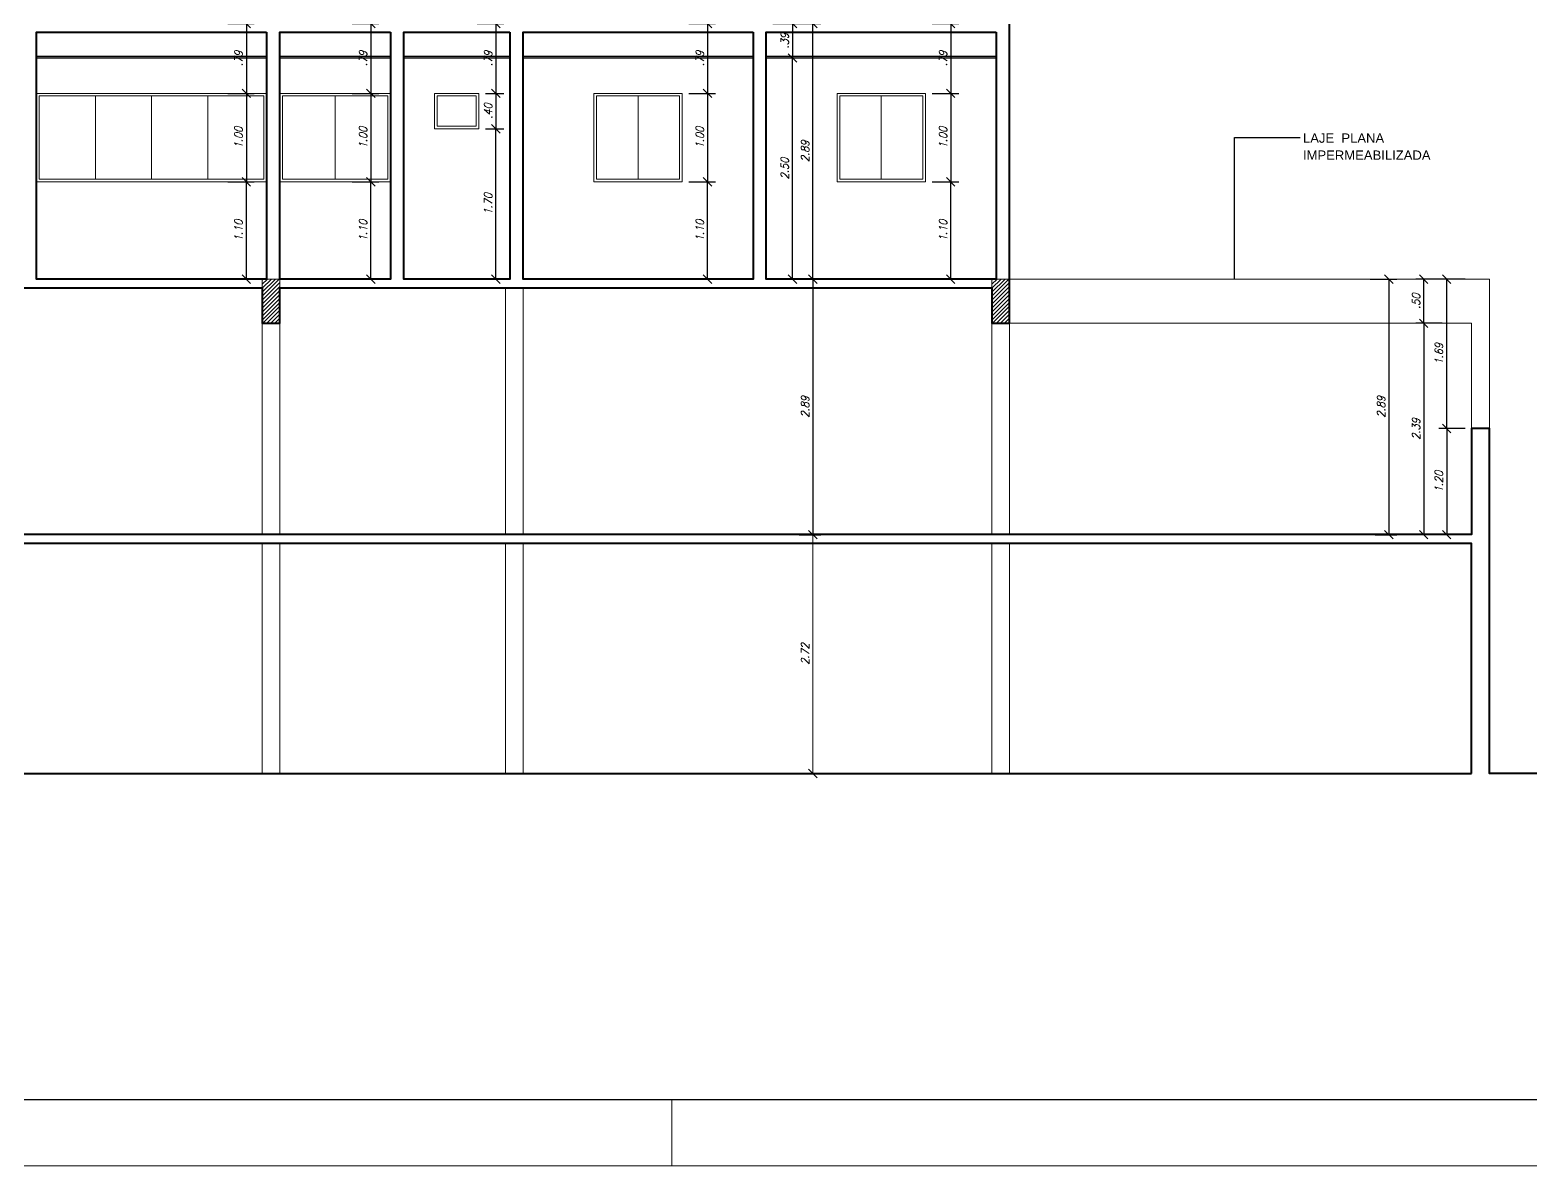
# Model space of a CAD drawing. Header units: millimetres. Extents: x 1865 to 2133, y 1062 to 1142.
# Drawn here: x 1914.77 to 1931.74, y 1106.29 to 1119.14 of the extents above; entities that cross this region are included whole.
import ezdxf

# ---------------------------------------------------------------- set-up
doc = ezdxf.new("R2010")
doc.units = ezdxf.units.MM
doc.header["$PDMODE"] = 35
for name, color, linetype, lineweight in [('Cota', 7, 'Continuous', 9), ('ESQ_INTER', 250, 'Continuous', 9), ('PILAR', 7, 'Continuous', 5), ('Plarga', 7, 'Continuous', 40), ('texto', 7, 'Continuous', 13)]:
    doc.layers.add(name, color=color, linetype=linetype, lineweight=lineweight)
doc.layers.add('FÔRRO DE GÊSSO', color=133, linetype='Continuous')
doc.styles.add('arial', font='arial.ttf')
doc.styles.add('romans15', font='romans.shx', dxfattribs={"width": 0.9, "oblique": 15})
doc.dimstyles.new('COTA_50', dxfattribs={"dimscale": 0.5, "dimtxt": 0.181, "dimasz": 0.193, "dimexe": 0.18, "dimexo": 0.15, "dimgap": 0.085, "dimtad": 1, "dimzin": 4, "dimdsep": 46, "dimtxsty": 'romans15', "dimblk1": 'OBLIQUE', "dimblk2": 'OBLIQUE', "dimsah": 1, "dimcen": 0.09, "dimclrd": 256, "dimclre": 256, "dimclrt": 256, "dimadec": 0, "dimazin": 0, "dimtfac": 1, "dimtmove": 2, "dimatfit": 3, "dimldrblk": 'NONE', "dimfxl": 1, "dimtolj": 1, "dimtzin": 1, "dimarcsym": 0})

# ---------------------------------------------------------------- blocks, each defined once
blk = doc.blocks.new('_OBLIQUE')
at = {"color": 0, "linetype": 'ByBlock'}
blk.add_line((-0.5, -0.5), (0.5, 0.5), dxfattribs=at)
blk = doc.blocks.new('*D332')
at = {"layer": 'Cota', "lineweight": -2, "transparency": 16777216}
for p, q in [((1924.968, 1118.422), (1925.268, 1118.422)), ((1925.178, 1118.422), (1925.178, 1117.422)), ((1924.968, 1117.422), (1925.268, 1117.422))]:
    blk.add_line(p, q, dxfattribs=at)
at = {"layer": 'Defpoints', "color": 0, "transparency": 16777216}
for p in [(1924.893, 1118.422), (1924.893, 1117.422), (1925.178, 1117.422)]:
    blk.add_point(p, dxfattribs=at)
at = {"layer": 'Cota', "lineweight": -2, "transparency": 16777216, "xscale": 0.0965, "yscale": 0.0965, "zscale": 0.0965}
for p, rotation in [((1925.178, 1118.422), 90), ((1925.178, 1117.422), 270)]:
    blk.add_blockref('_OBLIQUE', p, dxfattribs=dict(at, rotation=rotation))
at = {"layer": 'Cota', "transparency": 16777216, "insert": (1925.091, 1117.922), "char_height": 0.0905, "attachment_point": 5, "rotation": 90, "style": 'romans15'}
blk.add_mtext('\\A1;1.00', dxfattribs=at)
blk = doc.blocks.new('_None')
blk = doc.blocks.new('*D333')
at = {"layer": 'Cota', "lineweight": -2, "transparency": 16777216}
for p, q in [((1924.968, 1117.422), (1925.268, 1117.422)), ((1925.178, 1116.322), (1925.178, 1117.422)), ((1924.968, 1116.322), (1925.268, 1116.322))]:
    blk.add_line(p, q, dxfattribs=at)
at = {"layer": 'Defpoints', "color": 0, "transparency": 16777216}
for p in [(1924.893, 1117.422), (1925.178, 1117.422), (1924.893, 1116.322)]:
    blk.add_point(p, dxfattribs=at)
at = {"layer": 'Cota', "lineweight": -2, "transparency": 16777216, "xscale": 0.0965, "yscale": 0.0965, "zscale": 0.0965}
for p, rotation in [((1925.178, 1117.422), 90), ((1925.178, 1116.322), 270)]:
    blk.add_blockref('_OBLIQUE', p, dxfattribs=dict(at, rotation=rotation))
at = {"layer": 'Cota', "transparency": 16777216, "insert": (1925.091, 1116.872), "char_height": 0.0905, "attachment_point": 5, "rotation": 90, "style": 'romans15'}
blk.add_mtext('\\A1;1.10', dxfattribs=at)
blk = doc.blocks.new('*D483')
at = {"layer": 'Cota', "lineweight": -2, "transparency": 16777216}
for p, q in [((1924.968, 1119.212), (1925.268, 1119.212)), ((1925.178, 1119.212), (1925.178, 1118.422)), ((1924.968, 1118.422), (1925.268, 1118.422))]:
    blk.add_line(p, q, dxfattribs=at)
at = {"layer": 'Defpoints', "color": 0, "transparency": 16777216}
for p in [(1924.893, 1119.212), (1924.893, 1118.422), (1925.178, 1118.422)]:
    blk.add_point(p, dxfattribs=at)
at = {"layer": 'Cota', "lineweight": -2, "transparency": 16777216, "xscale": 0.0965, "yscale": 0.0965, "zscale": 0.0965}
for p, rotation in [((1925.178, 1119.212), 90), ((1925.178, 1118.422), 270)]:
    blk.add_blockref('_OBLIQUE', p, dxfattribs=dict(at, rotation=rotation))
at = {"layer": 'Cota', "transparency": 16777216, "insert": (1925.091, 1118.817), "char_height": 0.0905, "attachment_point": 5, "rotation": 90, "style": 'romans15'}
blk.add_mtext('\\A1;.79', dxfattribs=at)
blk = doc.blocks.new('*D334')
at = {"layer": 'Cota', "lineweight": -2, "transparency": 16777216}
for p, q in [((1922.218, 1118.422), (1922.518, 1118.422)), ((1922.428, 1118.422), (1922.428, 1117.422)), ((1922.218, 1117.422), (1922.518, 1117.422))]:
    blk.add_line(p, q, dxfattribs=at)
at = {"layer": 'Defpoints', "color": 0, "transparency": 16777216}
for p in [(1922.143, 1118.422), (1922.143, 1117.422), (1922.428, 1117.422)]:
    blk.add_point(p, dxfattribs=at)
at = {"layer": 'Cota', "lineweight": -2, "transparency": 16777216, "xscale": 0.0965, "yscale": 0.0965, "zscale": 0.0965}
for p, rotation in [((1922.428, 1118.422), 90), ((1922.428, 1117.422), 270)]:
    blk.add_blockref('_OBLIQUE', p, dxfattribs=dict(at, rotation=rotation))
at = {"layer": 'Cota', "transparency": 16777216, "insert": (1922.341, 1117.922), "char_height": 0.0905, "attachment_point": 5, "rotation": 90, "style": 'romans15'}
blk.add_mtext('\\A1;1.00', dxfattribs=at)
blk = doc.blocks.new('*D335')
at = {"layer": 'Cota', "lineweight": -2, "transparency": 16777216}
for p, q in [((1922.218, 1117.422), (1922.518, 1117.422)), ((1922.428, 1116.322), (1922.428, 1117.422)), ((1922.218, 1116.322), (1922.518, 1116.322))]:
    blk.add_line(p, q, dxfattribs=at)
at = {"layer": 'Defpoints', "color": 0, "transparency": 16777216}
for p in [(1922.143, 1117.422), (1922.428, 1117.422), (1922.143, 1116.322)]:
    blk.add_point(p, dxfattribs=at)
at = {"layer": 'Cota', "lineweight": -2, "transparency": 16777216, "xscale": 0.0965, "yscale": 0.0965, "zscale": 0.0965}
for p, rotation in [((1922.428, 1117.422), 90), ((1922.428, 1116.322), 270)]:
    blk.add_blockref('_OBLIQUE', p, dxfattribs=dict(at, rotation=rotation))
at = {"layer": 'Cota', "transparency": 16777216, "insert": (1922.341, 1116.872), "char_height": 0.0905, "attachment_point": 5, "rotation": 90, "style": 'romans15'}
blk.add_mtext('\\A1;1.10', dxfattribs=at)
blk = doc.blocks.new('*D336')
at = {"layer": 'Cota', "lineweight": -2, "transparency": 16777216}
for p, q in [((1922.218, 1119.212), (1922.518, 1119.212)), ((1922.428, 1119.212), (1922.428, 1118.422)), ((1922.218, 1118.422), (1922.518, 1118.422))]:
    blk.add_line(p, q, dxfattribs=at)
at = {"layer": 'Defpoints', "color": 0, "transparency": 16777216}
for p in [(1922.143, 1119.212), (1922.143, 1118.422), (1922.428, 1118.422)]:
    blk.add_point(p, dxfattribs=at)
at = {"layer": 'Cota', "lineweight": -2, "transparency": 16777216, "xscale": 0.0965, "yscale": 0.0965, "zscale": 0.0965}
for p, rotation in [((1922.428, 1119.212), 90), ((1922.428, 1118.422), 270)]:
    blk.add_blockref('_OBLIQUE', p, dxfattribs=dict(at, rotation=rotation))
at = {"layer": 'Cota', "transparency": 16777216, "insert": (1922.341, 1118.817), "char_height": 0.0905, "attachment_point": 5, "rotation": 90, "style": 'romans15'}
blk.add_mtext('\\A1;.79', dxfattribs=at)
blk = doc.blocks.new('*D337')
at = {"layer": 'Cota', "lineweight": -2, "transparency": 16777216}
for p, q in [((1919.918, 1118.422), (1920.124, 1118.422)), ((1920.034, 1118.422), (1920.034, 1118.022)), ((1919.918, 1118.022), (1920.124, 1118.022))]:
    blk.add_line(p, q, dxfattribs=at)
at = {"layer": 'Defpoints', "color": 0, "transparency": 16777216}
for p in [(1919.843, 1118.422), (1919.843, 1118.022), (1920.034, 1118.022)]:
    blk.add_point(p, dxfattribs=at)
at = {"layer": 'Cota', "lineweight": -2, "transparency": 16777216, "xscale": 0.0965, "yscale": 0.0965, "zscale": 0.0965}
for p, rotation in [((1920.034, 1118.422), 90), ((1920.034, 1118.022), 270)]:
    blk.add_blockref('_OBLIQUE', p, dxfattribs=dict(at, rotation=rotation))
at = {"layer": 'Cota', "transparency": 16777216, "insert": (1919.947, 1118.222), "char_height": 0.0905, "attachment_point": 5, "rotation": 90, "style": 'romans15'}
blk.add_mtext('\\A1;.40', dxfattribs=at)
blk = doc.blocks.new('*D338')
at = {"layer": 'Cota', "lineweight": -2, "transparency": 16777216}
for p, q in [((1919.918, 1118.022), (1920.124, 1118.022)), ((1920.034, 1116.322), (1920.034, 1118.022)), ((1919.824, 1116.322), (1920.124, 1116.322))]:
    blk.add_line(p, q, dxfattribs=at)
at = {"layer": 'Defpoints', "color": 0, "transparency": 16777216}
for p in [(1919.843, 1118.022), (1920.034, 1118.022), (1919.749, 1116.322)]:
    blk.add_point(p, dxfattribs=at)
at = {"layer": 'Cota', "lineweight": -2, "transparency": 16777216, "xscale": 0.0965, "yscale": 0.0965, "zscale": 0.0965}
for p, rotation in [((1920.034, 1118.022), 90), ((1920.034, 1116.322), 270)]:
    blk.add_blockref('_OBLIQUE', p, dxfattribs=dict(at, rotation=rotation))
at = {"layer": 'Cota', "transparency": 16777216, "insert": (1919.947, 1117.172), "char_height": 0.0905, "attachment_point": 5, "rotation": 90, "style": 'romans15'}
blk.add_mtext('\\A1;1.70', dxfattribs=at)
blk = doc.blocks.new('*D339')
at = {"layer": 'Cota', "lineweight": -2, "transparency": 16777216}
for p, q in [((1919.824, 1119.212), (1920.124, 1119.212)), ((1920.034, 1119.212), (1920.034, 1118.422)), ((1919.918, 1118.422), (1920.124, 1118.422))]:
    blk.add_line(p, q, dxfattribs=at)
at = {"layer": 'Defpoints', "color": 0, "transparency": 16777216}
for p in [(1919.749, 1119.212), (1919.843, 1118.422), (1920.034, 1118.422)]:
    blk.add_point(p, dxfattribs=at)
at = {"layer": 'Cota', "lineweight": -2, "transparency": 16777216, "xscale": 0.0965, "yscale": 0.0965, "zscale": 0.0965}
for p, rotation in [((1920.034, 1119.212), 90), ((1920.034, 1118.422), 270)]:
    blk.add_blockref('_OBLIQUE', p, dxfattribs=dict(at, rotation=rotation))
at = {"layer": 'Cota', "transparency": 16777216, "insert": (1919.947, 1118.817), "char_height": 0.0905, "attachment_point": 5, "rotation": 90, "style": 'romans15'}
blk.add_mtext('\\A1;.79', dxfattribs=at)
blk = doc.blocks.new('*D340')
at = {"layer": 'Cota', "lineweight": -2, "transparency": 16777216}
for p, q in [((1918.41, 1118.422), (1918.711, 1118.422)), ((1918.621, 1118.422), (1918.621, 1117.422)), ((1918.41, 1117.422), (1918.711, 1117.422))]:
    blk.add_line(p, q, dxfattribs=at)
at = {"layer": 'Defpoints', "color": 0, "transparency": 16777216}
for p in [(1918.335, 1118.422), (1918.335, 1117.422), (1918.621, 1117.422)]:
    blk.add_point(p, dxfattribs=at)
at = {"layer": 'Cota', "lineweight": -2, "transparency": 16777216, "xscale": 0.0965, "yscale": 0.0965, "zscale": 0.0965}
for p, rotation in [((1918.621, 1118.422), 90), ((1918.621, 1117.422), 270)]:
    blk.add_blockref('_OBLIQUE', p, dxfattribs=dict(at, rotation=rotation))
at = {"layer": 'Cota', "transparency": 16777216, "insert": (1918.533, 1117.922), "char_height": 0.0905, "attachment_point": 5, "rotation": 90, "style": 'romans15'}
blk.add_mtext('\\A1;1.00', dxfattribs=at)
blk = doc.blocks.new('*D341')
at = {"layer": 'Cota', "lineweight": -2, "transparency": 16777216}
for p, q in [((1918.41, 1117.422), (1918.711, 1117.422)), ((1918.621, 1116.322), (1918.621, 1117.422)), ((1918.41, 1116.322), (1918.711, 1116.322))]:
    blk.add_line(p, q, dxfattribs=at)
at = {"layer": 'Defpoints', "color": 0, "transparency": 16777216}
for p in [(1918.335, 1117.422), (1918.621, 1117.422), (1918.335, 1116.322)]:
    blk.add_point(p, dxfattribs=at)
at = {"layer": 'Cota', "lineweight": -2, "transparency": 16777216, "xscale": 0.0965, "yscale": 0.0965, "zscale": 0.0965}
for p, rotation in [((1918.621, 1117.422), 90), ((1918.621, 1116.322), 270)]:
    blk.add_blockref('_OBLIQUE', p, dxfattribs=dict(at, rotation=rotation))
at = {"layer": 'Cota', "transparency": 16777216, "insert": (1918.533, 1116.872), "char_height": 0.0905, "attachment_point": 5, "rotation": 90, "style": 'romans15'}
blk.add_mtext('\\A1;1.10', dxfattribs=at)
blk = doc.blocks.new('*D342')
at = {"layer": 'Cota', "lineweight": -2, "transparency": 16777216}
for p, q in [((1918.41, 1119.212), (1918.711, 1119.212)), ((1918.621, 1119.212), (1918.621, 1118.422)), ((1918.41, 1118.422), (1918.711, 1118.422))]:
    blk.add_line(p, q, dxfattribs=at)
at = {"layer": 'Defpoints', "color": 0, "transparency": 16777216}
for p in [(1918.335, 1119.212), (1918.335, 1118.422), (1918.621, 1118.422)]:
    blk.add_point(p, dxfattribs=at)
at = {"layer": 'Cota', "lineweight": -2, "transparency": 16777216, "xscale": 0.0965, "yscale": 0.0965, "zscale": 0.0965}
for p, rotation in [((1918.621, 1119.212), 90), ((1918.621, 1118.422), 270)]:
    blk.add_blockref('_OBLIQUE', p, dxfattribs=dict(at, rotation=rotation))
at = {"layer": 'Cota', "transparency": 16777216, "insert": (1918.533, 1118.817), "char_height": 0.0905, "attachment_point": 5, "rotation": 90, "style": 'romans15'}
blk.add_mtext('\\A1;.79', dxfattribs=at)
blk = doc.blocks.new('*D343')
at = {"layer": 'Cota', "lineweight": -2, "transparency": 16777216}
for p, q in [((1917.004, 1118.422), (1917.304, 1118.422)), ((1917.214, 1118.422), (1917.214, 1117.422)), ((1917.004, 1117.422), (1917.304, 1117.422))]:
    blk.add_line(p, q, dxfattribs=at)
at = {"layer": 'Defpoints', "color": 0, "transparency": 16777216}
for p in [(1916.929, 1118.422), (1916.929, 1117.422), (1917.214, 1117.422)]:
    blk.add_point(p, dxfattribs=at)
at = {"layer": 'Cota', "lineweight": -2, "transparency": 16777216, "xscale": 0.0965, "yscale": 0.0965, "zscale": 0.0965}
for p, rotation in [((1917.214, 1118.422), 90), ((1917.214, 1117.422), 270)]:
    blk.add_blockref('_OBLIQUE', p, dxfattribs=dict(at, rotation=rotation))
at = {"layer": 'Cota', "transparency": 16777216, "insert": (1917.126, 1117.922), "char_height": 0.0905, "attachment_point": 5, "rotation": 90, "style": 'romans15'}
blk.add_mtext('\\A1;1.00', dxfattribs=at)
blk = doc.blocks.new('*D344')
at = {"layer": 'Cota', "lineweight": -2, "transparency": 16777216}
for p, q in [((1917.004, 1117.422), (1917.304, 1117.422)), ((1917.214, 1116.322), (1917.214, 1117.422)), ((1917.004, 1116.322), (1917.304, 1116.322))]:
    blk.add_line(p, q, dxfattribs=at)
at = {"layer": 'Defpoints', "color": 0, "transparency": 16777216}
for p in [(1916.929, 1117.422), (1917.214, 1117.422), (1916.929, 1116.322)]:
    blk.add_point(p, dxfattribs=at)
at = {"layer": 'Cota', "lineweight": -2, "transparency": 16777216, "xscale": 0.0965, "yscale": 0.0965, "zscale": 0.0965}
for p, rotation in [((1917.214, 1117.422), 90), ((1917.214, 1116.322), 270)]:
    blk.add_blockref('_OBLIQUE', p, dxfattribs=dict(at, rotation=rotation))
at = {"layer": 'Cota', "transparency": 16777216, "insert": (1917.126, 1116.872), "char_height": 0.0905, "attachment_point": 5, "rotation": 90, "style": 'romans15'}
blk.add_mtext('\\A1;1.10', dxfattribs=at)
blk = doc.blocks.new('*D345')
at = {"layer": 'Cota', "lineweight": -2, "transparency": 16777216}
for p, q in [((1917.004, 1119.212), (1917.304, 1119.212)), ((1917.214, 1119.212), (1917.214, 1118.422)), ((1917.004, 1118.422), (1917.304, 1118.422))]:
    blk.add_line(p, q, dxfattribs=at)
at = {"layer": 'Defpoints', "color": 0, "transparency": 16777216}
for p in [(1916.929, 1119.212), (1916.929, 1118.422), (1917.214, 1118.422)]:
    blk.add_point(p, dxfattribs=at)
at = {"layer": 'Cota', "lineweight": -2, "transparency": 16777216, "xscale": 0.0965, "yscale": 0.0965, "zscale": 0.0965}
for p, rotation in [((1917.214, 1119.212), 90), ((1917.214, 1118.422), 270)]:
    blk.add_blockref('_OBLIQUE', p, dxfattribs=dict(at, rotation=rotation))
at = {"layer": 'Cota', "transparency": 16777216, "insert": (1917.126, 1118.817), "char_height": 0.0905, "attachment_point": 5, "rotation": 90, "style": 'romans15'}
blk.add_mtext('\\A1;.79', dxfattribs=at)
blk = doc.blocks.new('*D457')
at = {"layer": 'Cota', "lineweight": -2, "transparency": 16777216}
for p, q in [((1923.168, 1118.822), (1923.479, 1118.822)), ((1923.389, 1116.322), (1923.389, 1118.822)), ((1923.178, 1116.322), (1923.479, 1116.322))]:
    blk.add_line(p, q, dxfattribs=at)
at = {"layer": 'Defpoints', "color": 0, "transparency": 16777216}
for p in [(1923.093, 1118.822), (1923.389, 1118.822), (1923.103, 1116.322)]:
    blk.add_point(p, dxfattribs=at)
at = {"layer": 'Cota', "lineweight": -2, "transparency": 16777216, "xscale": 0.0965, "yscale": 0.0965, "zscale": 0.0965}
for p, rotation in [((1923.389, 1118.822), 90), ((1923.389, 1116.322), 270)]:
    blk.add_blockref('_OBLIQUE', p, dxfattribs=dict(at, rotation=rotation))
at = {"layer": 'Cota', "transparency": 16777216, "insert": (1923.301, 1117.572), "char_height": 0.0905, "attachment_point": 5, "rotation": 90, "style": 'romans15'}
blk.add_mtext('\\A1;2.50', dxfattribs=at)
blk = doc.blocks.new('*D458')
at = {"layer": 'Cota', "lineweight": -2, "transparency": 16777216}
for p, q in [((1923.168, 1119.212), (1923.479, 1119.212)), ((1923.389, 1119.212), (1923.389, 1118.822)), ((1923.168, 1118.822), (1923.479, 1118.822))]:
    blk.add_line(p, q, dxfattribs=at)
at = {"layer": 'Defpoints', "color": 0, "transparency": 16777216}
for p in [(1923.093, 1119.212), (1923.093, 1118.822), (1923.389, 1118.822)]:
    blk.add_point(p, dxfattribs=at)
at = {"layer": 'Cota', "lineweight": -2, "transparency": 16777216, "xscale": 0.0965, "yscale": 0.0965, "zscale": 0.0965}
for p, rotation in [((1923.389, 1119.212), 90), ((1923.389, 1118.822), 270)]:
    blk.add_blockref('_OBLIQUE', p, dxfattribs=dict(at, rotation=rotation))
at = {"layer": 'Cota', "transparency": 16777216, "insert": (1923.301, 1119.017), "char_height": 0.0905, "attachment_point": 5, "rotation": 90, "style": 'romans15'}
blk.add_mtext('\\A1;.39', dxfattribs=at)
blk = doc.blocks.new('*D459')
at = {"layer": 'Cota', "lineweight": -2, "transparency": 16777216}
for p, q in [((1923.464, 1119.212), (1923.709, 1119.212)), ((1923.619, 1116.322), (1923.619, 1119.212)), ((1923.408, 1116.322), (1923.709, 1116.322))]:
    blk.add_line(p, q, dxfattribs=at)
at = {"layer": 'Defpoints', "color": 0, "transparency": 16777216}
for p in [(1923.389, 1119.212), (1923.619, 1119.212), (1923.333, 1116.322)]:
    blk.add_point(p, dxfattribs=at)
at = {"layer": 'Cota', "lineweight": -2, "transparency": 16777216, "xscale": 0.0965, "yscale": 0.0965, "zscale": 0.0965}
for p, rotation in [((1923.619, 1119.212), 90), ((1923.619, 1116.322), 270)]:
    blk.add_blockref('_OBLIQUE', p, dxfattribs=dict(at, rotation=rotation))
at = {"layer": 'Cota', "transparency": 16777216, "insert": (1923.531, 1117.767), "char_height": 0.0905, "attachment_point": 5, "rotation": 90, "style": 'romans15'}
blk.add_mtext('\\A1;2.89', dxfattribs=at)
blk = doc.blocks.new('*D475')
at = {"layer": 'Cota', "lineweight": -2, "transparency": 16777216}
for p, q in [((1923.408, 1116.322), (1923.709, 1116.322)), ((1923.619, 1116.322), (1923.619, 1113.432)), ((1923.464, 1113.432), (1923.709, 1113.432))]:
    blk.add_line(p, q, dxfattribs=at)
at = {"layer": 'Defpoints', "color": 0, "transparency": 16777216}
for p in [(1923.333, 1116.322), (1923.389, 1113.432), (1923.619, 1113.432)]:
    blk.add_point(p, dxfattribs=at)
at = {"layer": 'Cota', "lineweight": -2, "transparency": 16777216, "xscale": 0.0965, "yscale": 0.0965, "zscale": 0.0965}
for p, rotation in [((1923.619, 1116.322), 90), ((1923.619, 1113.432), 270)]:
    blk.add_blockref('_OBLIQUE', p, dxfattribs=dict(at, rotation=rotation))
at = {"layer": 'Cota', "transparency": 16777216, "insert": (1923.531, 1114.877), "char_height": 0.0905, "attachment_point": 5, "rotation": 90, "style": 'romans15'}
blk.add_mtext('\\A1;2.89', dxfattribs=at)
blk = doc.blocks.new('*D476')
at = {"layer": 'Cota', "lineweight": -2, "transparency": 16777216}
for p, q in [((1929.921, 1116.322), (1930.222, 1116.322)), ((1930.132, 1116.322), (1930.132, 1113.432)), ((1929.977, 1113.432), (1930.222, 1113.432))]:
    blk.add_line(p, q, dxfattribs=at)
at = {"layer": 'Defpoints', "color": 0, "transparency": 16777216}
for p in [(1929.846, 1116.322), (1929.902, 1113.432), (1930.132, 1113.432)]:
    blk.add_point(p, dxfattribs=at)
at = {"layer": 'Cota', "lineweight": -2, "transparency": 16777216, "xscale": 0.0965, "yscale": 0.0965, "zscale": 0.0965}
for p, rotation in [((1930.132, 1116.322), 90), ((1930.132, 1113.432), 270)]:
    blk.add_blockref('_OBLIQUE', p, dxfattribs=dict(at, rotation=rotation))
at = {"layer": 'Cota', "transparency": 16777216, "insert": (1930.044, 1114.877), "char_height": 0.0905, "attachment_point": 5, "rotation": 90, "style": 'romans15'}
blk.add_mtext('\\A1;2.89', dxfattribs=at)
blk = doc.blocks.new('*D477')
at = {"layer": 'Cota', "lineweight": -2, "transparency": 16777216}
for p, q in [((1930.993, 1114.632), (1930.696, 1114.632)), ((1930.786, 1114.632), (1930.786, 1113.432)), ((1930.993, 1113.432), (1930.696, 1113.432))]:
    blk.add_line(p, q, dxfattribs=at)
at = {"layer": 'Defpoints', "color": 0, "transparency": 16777216}
for p in [(1931.068, 1114.632), (1930.786, 1113.432), (1931.068, 1113.432)]:
    blk.add_point(p, dxfattribs=at)
at = {"layer": 'Cota', "lineweight": -2, "transparency": 16777216, "xscale": 0.0965, "yscale": 0.0965, "zscale": 0.0965}
for p, rotation in [((1930.786, 1114.632), 90), ((1930.786, 1113.432), 270)]:
    blk.add_blockref('_OBLIQUE', p, dxfattribs=dict(at, rotation=rotation))
at = {"layer": 'Cota', "transparency": 16777216, "insert": (1930.698, 1114.032), "char_height": 0.0905, "attachment_point": 5, "rotation": 90, "style": 'romans15'}
blk.add_mtext('\\A1;1.20', dxfattribs=at)
blk = doc.blocks.new('*D478')
at = {"layer": 'Cota', "lineweight": -2, "transparency": 16777216}
for p, q in [((1930.993, 1116.322), (1930.696, 1116.322)), ((1930.786, 1114.632), (1930.786, 1116.322)), ((1930.993, 1114.632), (1930.696, 1114.632))]:
    blk.add_line(p, q, dxfattribs=at)
at = {"layer": 'Defpoints', "color": 0, "transparency": 16777216}
for p in [(1930.786, 1116.322), (1931.068, 1116.322), (1931.068, 1114.632)]:
    blk.add_point(p, dxfattribs=at)
at = {"layer": 'Cota', "lineweight": -2, "transparency": 16777216, "xscale": 0.0965, "yscale": 0.0965, "zscale": 0.0965}
for p, rotation in [((1930.786, 1116.322), 90), ((1930.786, 1114.632), 270)]:
    blk.add_blockref('_OBLIQUE', p, dxfattribs=dict(at, rotation=rotation))
at = {"layer": 'Cota', "transparency": 16777216, "insert": (1930.698, 1115.477), "char_height": 0.0905, "attachment_point": 5, "rotation": 90, "style": 'romans15'}
blk.add_mtext('\\A1;1.69', dxfattribs=at)
blk = doc.blocks.new('*D479')
at = {"layer": 'Cota', "lineweight": -2, "transparency": 16777216}
for p, q in [((1930.734, 1115.822), (1930.436, 1115.822)), ((1930.526, 1115.822), (1930.526, 1113.432)), ((1930.734, 1113.432), (1930.436, 1113.432))]:
    blk.add_line(p, q, dxfattribs=at)
at = {"layer": 'Defpoints', "color": 0, "transparency": 16777216}
for p in [(1930.809, 1115.822), (1930.526, 1113.432), (1930.809, 1113.432)]:
    blk.add_point(p, dxfattribs=at)
at = {"layer": 'Cota', "lineweight": -2, "transparency": 16777216, "xscale": 0.0965, "yscale": 0.0965, "zscale": 0.0965}
for p, rotation in [((1930.526, 1115.822), 90), ((1930.526, 1113.432), 270)]:
    blk.add_blockref('_OBLIQUE', p, dxfattribs=dict(at, rotation=rotation))
at = {"layer": 'Cota', "transparency": 16777216, "insert": (1930.439, 1114.627), "char_height": 0.0905, "attachment_point": 5, "rotation": 90, "style": 'romans15'}
blk.add_mtext('\\A1;2.39', dxfattribs=at)
blk = doc.blocks.new('*D480')
at = {"layer": 'Cota', "lineweight": -2, "transparency": 16777216}
for p, q in [((1930.734, 1116.322), (1930.436, 1116.322)), ((1930.526, 1115.822), (1930.526, 1116.322)), ((1930.734, 1115.822), (1930.436, 1115.822))]:
    blk.add_line(p, q, dxfattribs=at)
at = {"layer": 'Defpoints', "color": 0, "transparency": 16777216}
for p in [(1930.526, 1116.322), (1930.809, 1116.322), (1930.809, 1115.822)]:
    blk.add_point(p, dxfattribs=at)
at = {"layer": 'Cota', "lineweight": -2, "transparency": 16777216, "xscale": 0.0965, "yscale": 0.0965, "zscale": 0.0965}
for p, rotation in [((1930.526, 1116.322), 90), ((1930.526, 1115.822), 270)]:
    blk.add_blockref('_OBLIQUE', p, dxfattribs=dict(at, rotation=rotation))
at = {"layer": 'Cota', "transparency": 16777216, "insert": (1930.439, 1116.072), "char_height": 0.0905, "attachment_point": 5, "rotation": 90, "style": 'romans15'}
blk.add_mtext('\\A1;.50', dxfattribs=at)

msp = doc.modelspace()

# ---------------------------------------------------------------- hatches: boundary and pattern name
at = {"layer": 'FÔRRO DE GÊSSO'}
h = msp.add_hatch(color=256, dxfattribs=at)
h.dxf.hatch_style = 1
h.paths.add_polyline_path([(1917.443, 1118.8424), (1914.843, 1118.8424), (1914.843, 1118.8224), (1917.443, 1118.8224)])
h.paths.add_polyline_path([(1917.2087, 1118.7041), (1917.2087, 1118.9024), (1917.0808, 1118.9367), (1917.0808, 1118.7383)], flags=9)
h = msp.add_hatch(color=256, dxfattribs=at)
h.dxf.hatch_style = 1
h.paths.add_polyline_path([(1918.843, 1118.8424), (1917.593, 1118.8424), (1917.593, 1118.8224), (1918.843, 1118.8224)])
h.paths.add_polyline_path([(1920.193, 1118.8424), (1918.993, 1118.8424), (1918.993, 1118.8224), (1920.193, 1118.8224)])
h.paths.add_polyline_path([(1918.6153, 1118.7041), (1918.6153, 1118.9024), (1918.4874, 1118.9367), (1918.4874, 1118.7383)], flags=9)
h.paths.add_polyline_path([(1920.029, 1118.7041), (1920.029, 1118.9024), (1919.9011, 1118.9367), (1919.9011, 1118.7383)], flags=9)
h = msp.add_hatch(color=256, dxfattribs=at)
h.dxf.hatch_style = 1
h.paths.add_polyline_path([(1922.943, 1118.8424), (1920.343, 1118.8424), (1920.343, 1118.8224), (1922.943, 1118.8224)])
h.paths.add_polyline_path([(1922.4231, 1118.7041), (1922.4231, 1118.9024), (1922.2952, 1118.9367), (1922.2952, 1118.7383)], flags=9)
h = msp.add_hatch(color=256, dxfattribs=at)
h.dxf.hatch_style = 1
h.paths.add_polyline_path([(1923.093, 1118.8424), (1923.093, 1118.8224), (1925.693, 1118.8224), (1925.693, 1118.8424)])
h.paths.add_polyline_path([(1925.1579, 1118.6985), (1925.1579, 1118.9066), (1925.0236, 1118.9426), (1925.0236, 1118.7344)], flags=9)
at = {"layer": 'PILAR'}
h = msp.add_hatch(dxfattribs=at)
h.set_pattern_fill('LINE,_O', color=256, scale=0.01, angle=45)
h.set_pattern_definition([(45, (-103.303812, 169.73984), (-0.0224506403, 0.0224506403), [])])
h.paths.add_polyline_path([(1917.593, 1116.3224), (1917.393, 1116.3224), (1917.393, 1115.8224), (1917.593, 1115.8224)])
h = msp.add_hatch(dxfattribs=at)
h.set_pattern_fill('LINE,_O', color=256, scale=0.01, angle=45)
h.set_pattern_definition([(45, (-95.053812, 169.73984), (-0.0224506403, 0.0224506403), [])])
h.paths.add_polyline_path([(1925.843, 1116.3224), (1925.643, 1116.3224), (1925.643, 1115.8224), (1925.843, 1115.8224)])

# ---------------------------------------------------------------- linework, layer by layer
msp.add_line((1866.5258, 1107.0443), (1949.0258, 1107.0443))
at = {"color": 7, "linetype": 'Continuous', "lineweight": 20}
msp.add_line((1864.6508, 1106.2943), (1949.7758, 1106.2943), dxfattribs=at)
msp.add_lwpolyline([(1928.3866, 1116.3224), (1928.3866, 1117.9245), (1929.128, 1117.9245)])
at = {"lineweight": 9}
for points in [[(1917.393, 1113.4324), (1917.393, 1116.2224)], [(1917.593, 1113.4324), (1917.593, 1116.2224)], [(1920.143, 1113.4324), (1920.143, 1116.2224)], [(1920.343, 1113.4324), (1920.343, 1116.2224)], [(1925.643, 1113.4324), (1925.643, 1116.2224)], [(1925.843, 1116.3224), (1931.268, 1116.3224), (1931.268, 1114.6324)], [(1925.843, 1113.4324), (1925.843, 1116.2224)], [(1925.843, 1115.8224), (1931.068, 1115.8224)], [(1931.068, 1115.8224), (1931.068, 1114.6324)], [(1917.393, 1110.7324), (1917.393, 1113.3324)], [(1917.593, 1110.7324), (1917.593, 1113.3324)], [(1920.143, 1110.7324), (1920.143, 1113.3324)], [(1920.343, 1110.7324), (1920.343, 1113.3324)], [(1925.643, 1110.7324), (1925.643, 1113.3324)], [(1925.843, 1110.7324), (1925.843, 1113.3324)]]:
    msp.add_lwpolyline(points, dxfattribs=at)
at = {"color": 7, "linetype": 'Continuous', "lineweight": 20}
msp.add_lwpolyline([(1922.0258, 1106.2943), (1922.0258, 1107.0443)], dxfattribs=at)
at = {"layer": 'Cota'}
for p, q in [((1923.4082, 1113.4324), (1923.7086, 1113.4324)), ((1923.6186, 1113.4324), (1923.6186, 1110.7324)), ((1923.4638, 1110.7324), (1923.7086, 1110.7324))]:
    msp.add_line(p, q, dxfattribs=at)
at = {"layer": 'ESQ_INTER'}
for points in [[(1917.443, 1118.4224), (1914.843, 1118.4224), (1914.843, 1117.4224), (1917.443, 1117.4224)], [(1917.413, 1118.3924), (1914.873, 1118.3924), (1914.873, 1117.4524), (1917.413, 1117.4524)], [(1918.843, 1117.4224), (1917.593, 1117.4224), (1917.593, 1118.4224), (1918.843, 1118.4224)], [(1918.813, 1117.4524), (1917.623, 1117.4524), (1917.623, 1118.3924), (1918.813, 1118.3924)], [(1919.843, 1118.0224), (1919.343, 1118.0224), (1919.343, 1118.4224), (1919.843, 1118.4224)], [(1919.813, 1118.0524), (1919.373, 1118.0524), (1919.373, 1118.3924), (1919.813, 1118.3924)], [(1921.143, 1117.4224), (1922.143, 1117.4224), (1922.143, 1118.4224), (1921.143, 1118.4224)], [(1921.173, 1117.4524), (1922.113, 1117.4524), (1922.113, 1118.3924), (1921.173, 1118.3924)], [(1923.893, 1117.4224), (1924.893, 1117.4224), (1924.893, 1118.4224), (1923.893, 1118.4224)], [(1923.923, 1117.4524), (1924.863, 1117.4524), (1924.863, 1118.3924), (1923.923, 1118.3924)]]:
    msp.add_lwpolyline(points, close=True, dxfattribs=at)
for points in [[(1915.508, 1117.4524), (1915.508, 1118.3924)], [(1916.143, 1117.4524), (1916.143, 1118.3924)], [(1916.778, 1117.4524), (1916.778, 1118.3924)], [(1918.218, 1118.3924), (1918.218, 1117.4524)], [(1921.643, 1118.3924), (1921.643, 1117.4524)], [(1924.393, 1118.3924), (1924.393, 1117.4524)]]:
    msp.add_lwpolyline(points, dxfattribs=at)
at = {"layer": 'FÔRRO DE GÊSSO'}
for points in [[(1914.843, 1118.8424), (1917.443, 1118.8424)], [(1914.843, 1118.8224), (1917.443, 1118.8224)], [(1917.593, 1118.8424), (1918.843, 1118.8424)], [(1917.593, 1118.8224), (1918.843, 1118.8224)], [(1918.993, 1118.8424), (1920.193, 1118.8424)], [(1918.993, 1118.8224), (1920.193, 1118.8224)], [(1920.343, 1118.8424), (1922.943, 1118.8424)], [(1920.343, 1118.8224), (1922.943, 1118.8224)], [(1923.093, 1118.8424), (1925.693, 1118.8424)], [(1923.093, 1118.8224), (1923.093, 1118.8224), (1925.693, 1118.8224)]]:
    msp.add_lwpolyline(points, dxfattribs=at)
at = {"layer": 'PILAR'}
for points in [[(1917.593, 1115.8224), (1917.393, 1115.8224), (1917.393, 1116.3224), (1917.593, 1116.3224)], [(1925.843, 1115.8224), (1925.643, 1115.8224), (1925.643, 1116.3224), (1925.843, 1116.3224)]]:
    msp.add_lwpolyline(points, close=True, dxfattribs=at)
at = {"layer": 'Plarga'}
msp.add_lwpolyline([(1934.1048, 1110.7324), (1931.268, 1110.7324), (1931.268, 1114.6324), (1931.068, 1114.6324), (1931.068, 1113.4324), (1906.768, 1113.4324), (1906.768, 1115.8224), (1909.393, 1115.8224), (1909.393, 1115.8224), (1909.393, 1116.2224), (1917.393, 1116.2224), (1917.393, 1115.8224), (1917.593, 1115.8224), (1917.593, 1116.2224), (1925.643, 1116.2224), (1925.643, 1115.8224), (1925.843, 1115.8224), (1925.843, 1129.0824)], dxfattribs=at)
for points in [[(1917.443, 1119.1124), (1917.443, 1116.3224), (1914.843, 1116.3224), (1914.843, 1119.1124)], [(1918.843, 1119.1124), (1918.843, 1116.3224), (1917.593, 1116.3224), (1917.593, 1119.1124)], [(1920.193, 1119.1124), (1920.193, 1116.3224), (1918.993, 1116.3224), (1918.993, 1119.1124)], [(1922.943, 1119.1124), (1922.943, 1116.3224), (1920.343, 1116.3224), (1920.343, 1119.1124)], [(1925.693, 1119.1124), (1925.693, 1116.3224), (1923.093, 1116.3224), (1923.093, 1119.1124)], [(1931.068, 1110.7324), (1931.068, 1113.3324), (1906.768, 1113.3324), (1906.768, 1110.7324), (1931.068, 1110.7324)]]:
    msp.add_lwpolyline(points, close=True, dxfattribs=at)

# ---------------------------------------------------------------- block references
at = {"layer": 'Cota', "xscale": 0.0965, "yscale": 0.0965, "zscale": 0.0965}
for p, rotation in [((1923.6186, 1113.4324), 90), ((1923.6186, 1110.7324), 270)]:
    msp.add_blockref('_OBLIQUE', p, dxfattribs=dict(at, rotation=rotation))

# ---------------------------------------------------------------- texts
at = {"layer": 'Cota', "insert": (1923.5309, 1112.0824), "char_height": 0.0905, "attachment_point": 5, "rotation": 90, "style": 'romans15'}
msp.add_mtext('\\A1;2.72', dxfattribs=at)
at = {"layer": 'texto', "style": 'arial'}
for s, p in [('LAJE  PLANA', (1929.161, 1117.8633)), ('IMPERMEABILIZADA', (1929.161, 1117.6708))]:
    msp.add_text(s, height=0.10557, dxfattribs=at).set_placement(p)

# ---------------------------------------------------------------- dimensions: what is measured, and where the dimension line sits
at = {"layer": 'Cota'}
for base, p1, p2, angle, picture, middle in [((1917.2141, 1118.4224), (1916.9287, 1119.2124), (1916.9287, 1118.4224), 90, '*D345', (1917.1264, 1118.8174)), ((1918.6207, 1118.4224), (1918.3353, 1119.2124), (1918.3353, 1118.4224), 90, '*D342', (1918.533, 1118.8174)), ((1920.0344, 1118.4224), (1919.749, 1119.2124), (1919.843, 1118.4224), 90, '*D339', (1919.9467, 1118.8174)), ((1922.4285, 1118.4224), (1922.143, 1119.2124), (1922.143, 1118.4224), 90, '*D336', (1922.3407, 1118.8174)), ((1923.3888, 1118.8224), (1923.093, 1119.2124), (1923.093, 1118.8224), 90, '*D458', (1923.301, 1119.0174)), ((1923.6186, 1119.2124), (1923.3332, 1116.3224), (1923.3888, 1119.2124), 270, '*D459', (1923.5309, 1117.7674)), ((1925.1785, 1118.4224), (1924.893, 1119.2124), (1924.893, 1118.4224), 90, '*D483', (1925.0907, 1118.8174)), ((1923.3888, 1118.8224), (1923.1033, 1116.3224), (1923.093, 1118.8224), 270, '*D457', (1923.301, 1117.5724)), ((1917.2141, 1117.4224), (1916.9287, 1118.4224), (1916.9287, 1117.4224), 90, '*D343', (1917.1264, 1117.9224)), ((1918.6207, 1117.4224), (1918.3353, 1118.4224), (1918.3353, 1117.4224), 90, '*D340', (1918.533, 1117.9224)), ((1920.0344, 1118.0224), (1919.843, 1118.4224), (1919.843, 1118.0224), 90, '*D337', (1919.9467, 1118.2224)), ((1922.4285, 1117.4224), (1922.143, 1118.4224), (1922.143, 1117.4224), 90, '*D334', (1922.3407, 1117.9224)), ((1925.1785, 1117.4224), (1924.893, 1118.4224), (1924.893, 1117.4224), 90, '*D332', (1925.0907, 1117.9224)), ((1920.0344, 1118.0224), (1919.749, 1116.3224), (1919.843, 1118.0224), 270, '*D338', (1919.9467, 1117.1724)), ((1917.2141, 1117.4224), (1916.9287, 1116.3224), (1916.9287, 1117.4224), 270, '*D344', (1917.1264, 1116.8724)), ((1918.6207, 1117.4224), (1918.3353, 1116.3224), (1918.3353, 1117.4224), 270, '*D341', (1918.533, 1116.8724)), ((1922.4285, 1117.4224), (1922.143, 1116.3224), (1922.143, 1117.4224), 270, '*D335', (1922.3407, 1116.8724)), ((1925.1785, 1117.4224), (1924.893, 1116.3224), (1924.893, 1117.4224), 270, '*D333', (1925.0907, 1116.8724)), ((1923.6186, 1113.4324), (1923.3332, 1116.3224), (1923.3888, 1113.4324), 90, '*D475', (1923.5309, 1114.8774)), ((1930.1317, 1113.4324), (1929.8463, 1116.3224), (1929.9019, 1113.4324), 90, '*D476', (1930.044, 1114.8774)), ((1930.5265, 1116.3224), (1930.8085, 1115.8224), (1930.8085, 1116.3224), 270, '*D480', (1930.4387, 1116.0724)), ((1930.786, 1116.3224), (1931.068, 1114.6324), (1931.068, 1116.3224), 270, '*D478', (1930.6983, 1115.4774)), ((1930.5265, 1113.4324), (1930.8085, 1115.8224), (1930.8085, 1113.4324), 90, '*D479', (1930.4387, 1114.6274)), ((1930.786, 1113.4324), (1931.068, 1114.6324), (1931.068, 1113.4324), 90, '*D477', (1930.6983, 1114.0324))]:
    dim = msp.add_linear_dim(base=base, p1=p1, p2=p2, angle=angle, dimstyle='COTA_50', dxfattribs=at)
    dim.commit()
    dim.dimension.update_dxf_attribs({"geometry": picture, "text_midpoint": middle})

doc.saveas('drawing.dxf')
